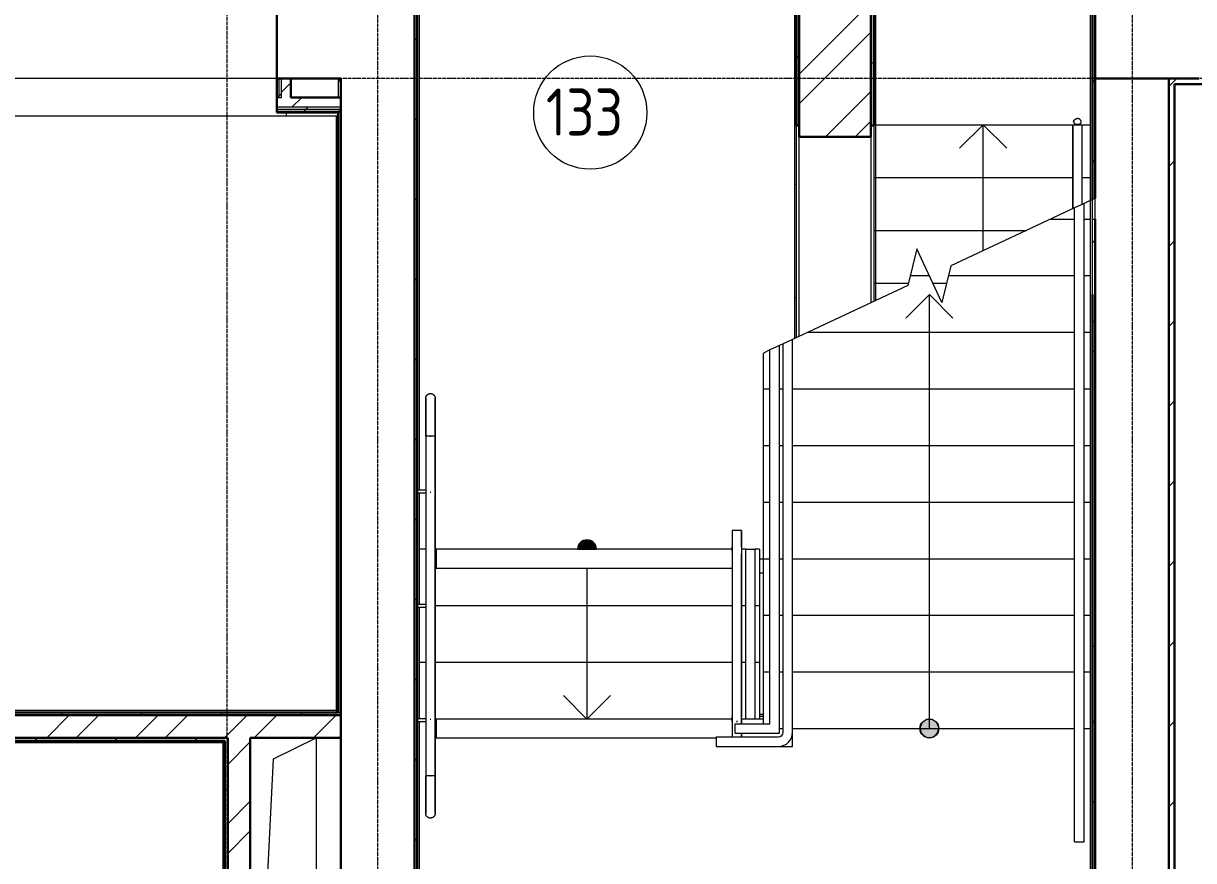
# Model space of a CAD drawing. Header units: millimetres. Extents: x -215207 to 92095, y -30385 to 123050.
# Drawn here: x -165213 to -159009, y -4904 to -467 of the extents above; entities that cross this region are included whole.
import ezdxf

# ---------------------------------------------------------------- set-up
doc = ezdxf.new("R2010")
doc.units = ezdxf.units.MM
doc.linetypes.add('ADSK_Линия сетки', pattern=[25, 20, -2.5, 0, -2.5])
for name, color, linetype, lineweight in [('Лестницы', 7, 'Continuous', 9), ('Марки помещений', 7, 'Continuous', 20), ('Ограждение', 7, 'Continuous', 9), ('Оси', 7, 'Continuous', 9), ('Перекрытие', 7, 'Continuous', 20), ('Стены внутренние', 7, 'Continuous', 20), ('Стены наружные', 7, 'Continuous', 20), ('Стены штриховка', 7, 'Continuous', 9), ('Стрелки вверх', 7, 'Continuous', 20)]:
    doc.layers.add(name, color=color, linetype=linetype, lineweight=lineweight)
doc.styles.add('GOST Common_3', font='GOST_Common.ttf', dxfattribs={"width": 0.9, "height": 2.5})

# ---------------------------------------------------------------- blocks, each defined once
blk = doc.blocks.new('1 этаж 21082025')
at = {"layer": 'Стрелки вверх'}
h = blk.add_hatch(color=256, dxfattribs=at)
edge = h.paths.add_edge_path()
edge.add_arc((37710, -34695), 50, 90, 179.83086)
edge.add_line((37660, -34694.9), (37710, -34695))
edge.add_line((37710, -34695), (37710, -34645))
for points in [[(37758.5, -34695), (37755.5, -34674.2), (37737, -34652.9), (37710, -34645), (37683, -34652.9), (37664.5, -34674.2), (37661.5, -34695)], [(39525, -35695), (39552, -35687.1), (39570.5, -35665.8), (39574.5, -35637.9), (39562.8, -35612.3), (39539.1, -35597), (39510.9, -35597), (39487.2, -35612.3), (39475.5, -35637.9), (39479.5, -35665.8), (39498, -35687.1)]]:
    blk.add_hatch(color=256, dxfattribs=at).paths.add_polyline_path(points)
h = blk.add_hatch(color=256, dxfattribs=at)
edge = h.paths.add_edge_path()
edge.add_arc((37710, -34695), 50, 0.16914, 90)
edge.add_line((37710, -34645), (37710, -34695))
edge.add_line((37710, -34695), (37760, -34694.9))
h = blk.add_hatch(color=256, dxfattribs=at)
edge = h.paths.add_edge_path()
edge.add_arc((39525, -35645), 50, 0, 360)
at = {"lineweight": 18}
for p, q in [((36048.8, -35806.5), (36275, -35695)), ((36275, -35695), (36275, -38205)), ((35925, -38205), (36048.8, -35806.5))]:
    blk.add_line(p, q, dxfattribs=at)
at = {"layer": 'Лестницы'}
for p, q in [((39240, -32445), (40285, -32445)), ((40335, -32445), (40380, -32445)), ((39230, -32725), (40285, -32725)), ((39230, -32725), (40285, -32725)), ((40335, -32725), (40380, -32725)), ((40335, -32725), (40380, -32725)), ((40405, -32834.6), (40345, -32862.6)), ((40405, -32945), (40405, -32834.6)), ((40295, -32885.9), (39638.3, -33192.2)), ((40168.4, -32945), (40295, -32945)), ((40168.4, -32945), (40295, -32945)), ((40345, -32945), (40380, -32945)), ((40345, -32945), (40380, -32945)), ((40390, -32945), (40405, -32945)), ((40390, -32945), (40405, -32945)), ((39230, -33005), (40039.7, -33005)), ((39230, -33005), (40039.7, -33005)), ((39459, -33103.4), (39411.7, -33297.8)), ((39591, -33386.6), (39459, -33103.4)), ((39424.6, -33245), (39525, -33245)), ((39424.6, -33245), (39525, -33245)), ((39638.3, -33192.2), (39591, -33386.6)), ((39625.4, -33245), (40295, -33245)), ((39625.4, -33245), (40295, -33245)), ((40345, -33245), (40380, -33245)), ((40345, -33245), (40380, -33245)), ((39411.7, -33297.8), (38800, -33583.1)), ((39230, -33285), (39414.8, -33285)), ((39230, -33285), (39414.8, -33285)), ((39543.7, -33285), (39615.7, -33285)), ((39543.7, -33285), (39615.7, -33285)), ((38881.6, -33545), (40295, -33545)), ((38881.6, -33545), (40295, -33545)), ((40345, -33545), (40380, -33545)), ((40345, -33545), (40380, -33545)), ((38750, -33606.4), (38730, -33615.7)), ((38680, -33639), (38645, -33655.4)), ((38645, -33845), (38645, -33655.4)), ((38645, -34145), (38645, -33845)), ((38645, -33845), (38680, -33845)), ((38645, -33845), (38680, -33845)), ((38730, -33845), (38750, -33845)), ((38730, -33845), (38750, -33845)), ((38800, -33845), (40295, -33845)), ((38800, -33845), (40295, -33845)), ((40345, -33845), (40380, -33845)), ((40345, -33845), (40380, -33845)), ((38645, -34445), (38645, -34145)), ((38645, -34145), (38680, -34145)), ((38645, -34145), (38680, -34145)), ((38730, -34145), (38750, -34145)), ((38730, -34145), (38750, -34145)), ((38800, -34145), (40295, -34145)), ((38800, -34145), (40295, -34145)), ((40345, -34145), (40380, -34145)), ((40345, -34145), (40380, -34145)), ((38645, -34745), (38645, -34445)), ((38645, -34445), (38680, -34445)), ((38645, -34445), (38680, -34445)), ((38730, -34445), (38750, -34445)), ((38730, -34445), (38750, -34445)), ((38800, -34445), (40295, -34445)), ((38800, -34445), (40295, -34445)), ((40345, -34445), (40380, -34445)), ((40345, -34445), (40380, -34445)), ((36855, -34695), (36820, -34695)), ((36855, -34695), (36820, -34695)), ((36910, -34695), (36905, -34695)), ((36910, -34695), (36905, -34695)), ((38550, -34695), (38530, -34695)), ((38550, -34695), (38530, -34695)), ((38625, -34695), (38600, -34695)), ((38625, -34695), (38600, -34695)), ((38625, -34695), (38625, -34995)), ((38645, -35045), (38645, -34745)), ((38645, -34745), (38680, -34745)), ((38645, -34745), (38680, -34745)), ((38730, -34745), (38750, -34745)), ((38730, -34745), (38750, -34745)), ((38800, -34745), (40295, -34745)), ((38800, -34745), (40295, -34745)), ((40345, -34745), (40380, -34745)), ((40345, -34745), (40380, -34745)), ((38480, -34995), (36905, -34995)), ((38480, -34995), (36905, -34995)), ((38550, -34995), (38530, -34995)), ((38550, -34995), (38530, -34995)), ((38625, -34995), (38600, -34995)), ((38625, -34995), (38600, -34995)), ((38625, -34995), (38625, -35295)), ((38645, -35345), (38645, -35045)), ((38645, -35045), (38680, -35045)), ((38645, -35045), (38680, -35045)), ((38730, -35045), (38750, -35045)), ((38730, -35045), (38750, -35045)), ((38800, -35045), (40295, -35045)), ((38800, -35045), (40295, -35045)), ((40345, -35045), (40380, -35045)), ((40345, -35045), (40380, -35045)), ((36855, -35295), (36820, -35295)), ((36855, -35295), (36820, -35295)), ((38480, -35295), (36905, -35295)), ((38480, -35295), (36905, -35295)), ((38550, -35295), (38530, -35295)), ((38550, -35295), (38530, -35295)), ((38625, -35295), (38600, -35295)), ((38625, -35295), (38600, -35295)), ((38625, -35295), (38625, -35595)), ((38645, -35620), (38645, -35345)), ((38645, -35345), (38680, -35345)), ((38645, -35345), (38680, -35345)), ((38730, -35345), (38750, -35345)), ((38730, -35345), (38750, -35345)), ((38800, -35345), (40295, -35345)), ((38800, -35345), (40295, -35345)), ((40345, -35345), (40380, -35345)), ((40345, -35345), (40380, -35345)), ((36910, -35595), (36905, -35595)), ((36910, -35595), (36905, -35595)), ((38550, -35595), (38530, -35595)), ((38550, -35595), (38530, -35595)), ((38625, -35595), (38600, -35595)), ((38625, -35595), (38600, -35595)), ((38645, -35595), (38625, -35595)), ((38730, -35645), (38750, -35645)), ((38730, -35645), (38750, -35645)), ((38800, -35645), (40295, -35645)), ((38800, -35645), (40295, -35645)), ((40345, -35645), (40380, -35645)), ((40345, -35645), (40380, -35645))]:
    blk.add_line(p, q, dxfattribs=at)
at = {"layer": 'Марки помещений'}
blk.add_circle((37727.3, -32380.8), 300, dxfattribs=at)
at = {"layer": 'Ограждение'}
for p, q in [((36820, -30425), (36820, -34381.7)), ((38810, -30425), (38810, -33578.4)), ((40380, -32445), (40380, -30425)), ((39240, -31575), (39240, -32445)), ((36065, -32200), (34415, -32200)), ((36390, -32200), (36390, -32300)), ((36115, -32380), (36115, -32400)), ((36390, -32400), (28125, -32400)), ((36115, -32400), (34415, -32400)), ((36380, -32400), (36380, -35550)), ((39240, -32445), (39240, -33377.9)), ((40285, -32445), (40285, -32890.6)), ((40285, -32445), (40335, -32445)), ((40285, -32890.6), (40285, -32445)), ((40290, -32432.1), (40290.1, -32430.6)), ((40290.1, -32430.6), (40290.2, -32429)), ((40290.2, -32429), (40290.5, -32427.6)), ((40290.5, -32427.6), (40290.9, -32426.1)), ((40290.9, -32426.1), (40291.4, -32424.8)), ((40291.4, -32424.8), (40291.9, -32423.5)), ((40291.9, -32423.5), (40292.5, -32422.4)), ((40292.5, -32422.4), (40293.2, -32421.3)), ((40293.2, -32421.3), (40293.8, -32420.3)), ((40293.8, -32420.3), (40294.5, -32419.4)), ((40294.5, -32419.4), (40295.2, -32418.6)), ((40295.2, -32418.6), (40295.9, -32417.9)), ((40295.9, -32417.9), (40296.6, -32417.2)), ((40296.6, -32417.2), (40297.3, -32416.7)), ((40297.3, -32416.7), (40298, -32416.1)), ((40298, -32416.1), (40298.6, -32415.7)), ((40298.6, -32415.7), (40299.2, -32415.2)), ((40299.2, -32415.2), (40299.9, -32414.9)), ((40299.9, -32414.9), (40300.5, -32414.5)), ((40300.5, -32414.5), (40301, -32414.2)), ((40301, -32414.2), (40301.6, -32414)), ((40301.6, -32414), (40302.2, -32413.7)), ((40302.2, -32413.7), (40302.7, -32413.5)), ((40302.7, -32413.5), (40303.2, -32413.3)), ((40303.2, -32413.3), (40303.7, -32413.1)), ((40303.7, -32413.1), (40304.2, -32413)), ((40304.2, -32413), (40304.7, -32412.8)), ((40304.7, -32412.8), (40305.2, -32412.7)), ((40305.2, -32412.7), (40305.6, -32412.6)), ((40305.6, -32412.6), (40306.1, -32412.5)), ((40306.1, -32412.5), (40306.5, -32412.4)), ((40306.5, -32412.4), (40307, -32412.3)), ((40307, -32412.3), (40307.4, -32412.3)), ((40307.4, -32412.3), (40307.8, -32412.2)), ((40307.8, -32412.2), (40308.2, -32412.2)), ((40308, -32445), (40310, -32445)), ((40308.2, -32412.2), (40308.6, -32412.2)), ((40308.6, -32412.2), (40309.1, -32412.1)), ((40309.1, -32412.1), (40309.5, -32412.1)), ((40309.5, -32412.1), (40309.9, -32412.1)), ((40309.9, -32412.1), (40310, -32412.1)), ((40310.1, -32412.1), (40310, -32412.1)), ((40310, -32445), (40312, -32445)), ((40310.5, -32412.1), (40310.1, -32412.1)), ((40310.9, -32412.1), (40310.5, -32412.1)), ((40311.4, -32412.2), (40310.9, -32412.1)), ((40311.8, -32412.2), (40311.4, -32412.2)), ((40312.2, -32412.2), (40311.8, -32412.2)), ((40312.6, -32412.3), (40312.2, -32412.2)), ((40313, -32412.3), (40312.6, -32412.3)), ((40313.5, -32412.4), (40313, -32412.3)), ((40313.9, -32412.5), (40313.5, -32412.4)), ((40314.4, -32412.6), (40313.9, -32412.5)), ((40314.8, -32412.7), (40314.4, -32412.6)), ((40315.3, -32412.8), (40314.8, -32412.7)), ((40315.8, -32413), (40315.3, -32412.8)), ((40316.3, -32413.1), (40315.8, -32413)), ((40316.8, -32413.3), (40316.3, -32413.1)), ((40317.3, -32413.5), (40316.8, -32413.3)), ((40317.8, -32413.7), (40317.3, -32413.5)), ((40318.4, -32414), (40317.8, -32413.7)), ((40319, -32414.2), (40318.4, -32414)), ((40319.5, -32414.5), (40319, -32414.2)), ((40320.1, -32414.9), (40319.5, -32414.5)), ((40320.8, -32415.2), (40320.1, -32414.9)), ((40321.4, -32415.7), (40320.8, -32415.2)), ((40322, -32416.1), (40321.4, -32415.7)), ((40322.7, -32416.7), (40322, -32416.1)), ((40323.4, -32417.2), (40322.7, -32416.7)), ((40324.1, -32417.9), (40323.4, -32417.2)), ((40324.8, -32418.6), (40324.1, -32417.9)), ((40325.5, -32419.4), (40324.8, -32418.6)), ((40326.2, -32420.3), (40325.5, -32419.4)), ((40326.8, -32421.3), (40326.2, -32420.3)), ((40327.5, -32422.4), (40326.8, -32421.3)), ((40328.1, -32423.5), (40327.5, -32422.4)), ((40328.6, -32424.8), (40328.1, -32423.5)), ((40329.1, -32426.1), (40328.6, -32424.8)), ((40329.5, -32427.6), (40329.1, -32426.1)), ((40329.8, -32429), (40329.5, -32427.6)), ((40329.9, -32430.6), (40329.8, -32429)), ((40330, -32432.1), (40329.9, -32430.6)), ((40335, -32867.3), (40335, -32445)), ((40335, -32867.3), (40335, -32445)), ((40380, -32846.3), (40380, -32445)), ((40345, -32862.6), (40295, -32885.9)), ((40345, -35945), (40345, -32862.6)), ((40390, -32841.6), (40380, -32846.3)), ((40380, -35945), (40380, -32846.3)), ((40390, -33345), (40390, -32841.6)), ((40295, -35945), (40295, -32885.9)), ((38730, -33615.7), (38680, -33639)), ((38730, -33615.7), (38680, -33639)), ((38730, -35670), (38730, -33615.7)), ((38800, -33583.1), (38750, -33606.4)), ((38750, -35634.4), (38750, -33606.4)), ((38800, -35634.4), (38800, -33583.1)), ((38680, -35620), (38680, -33639)), ((36867.3, -33873.4), (36868.2, -33873)), ((36868.2, -33873), (36869.1, -33872.5)), ((36869.1, -33872.5), (36870, -33872.1)), ((36870, -33872.1), (36870.9, -33871.7)), ((36870.9, -33871.7), (36871.9, -33871.4)), ((36871.9, -33871.4), (36872.8, -33871)), ((36872.8, -33871), (36873.8, -33870.8)), ((36873.8, -33870.8), (36874.8, -33870.6)), ((36874.8, -33870.6), (36875.8, -33870.4)), ((36875.8, -33870.4), (36876.7, -33870.2)), ((36876.7, -33870.2), (36877.7, -33870.1)), ((36877.7, -33870.1), (36878.7, -33870)), ((36878.7, -33870), (36879.7, -33870)), ((36879.7, -33870), (36880, -33870)), ((36880, -33870), (36881, -33870)), ((36881, -33870), (36882, -33870.1)), ((36882, -33870.1), (36883, -33870.2)), ((36883, -33870.2), (36884, -33870.3)), ((36884, -33870.3), (36885, -33870.5)), ((36885, -33870.5), (36885.9, -33870.7)), ((36885.9, -33870.7), (36886.9, -33871)), ((36886.9, -33871), (36887.9, -33871.3)), ((36887.9, -33871.3), (36888.8, -33871.6)), ((36888.8, -33871.6), (36889.7, -33872)), ((36889.7, -33872), (36890.6, -33872.4)), ((36890.6, -33872.4), (36891.5, -33872.8)), ((36891.5, -33872.8), (36892.4, -33873.3)), ((36892.4, -33873.3), (36893.3, -33873.8)), ((36855, -33894), (36855.1, -33893)), ((36855, -33895), (36855, -33894)), ((36855, -33895.3), (36855, -33895)), ((36855, -33895), (36855, -33895)), ((36855, -33895), (36855, -33895.2)), ((36855, -33895.2), (36855, -33895.6)), ((36855, -33895.8), (36855, -33895.3)), ((36855, -33895.6), (36855, -33896.4)), ((36855, -33896.7), (36855, -33895.8)), ((36855, -33896.4), (36855, -33897.6)), ((36855, -33897.9), (36855, -33896.7)), ((36855, -33897.6), (36855, -33899)), ((36855, -33899.4), (36855, -33897.9)), ((36855, -33899), (36855, -33900.7)), ((36855, -33901.3), (36855, -33899.4)), ((36855, -33900.7), (36855, -33902.8)), ((36855, -33903.4), (36855, -33901.3)), ((36855, -33902.8), (36855, -33905.2)), ((36855, -33905.8), (36855, -33903.4)), ((36855, -33905.2), (36855, -33907.8)), ((36855, -33908.6), (36855, -33905.8)), ((36855, -33907.8), (36855, -33910.8)), ((36855, -33911.6), (36855, -33908.6)), ((36855, -33910.8), (36855, -33914)), ((36855, -33915), (36855, -33911.6)), ((36855, -33914), (36855, -33917.6)), ((36855, -33918.6), (36855, -33915)), ((36855, -33917.6), (36855, -33921.4)), ((36855, -33922.5), (36855, -33918.6)), ((36855, -33921.4), (36855, -33925.5)), ((36855, -33926.7), (36855, -33922.5)), ((36855, -33925.5), (36855, -33929.9)), ((36855, -33931.2), (36855, -33926.7)), ((36855, -33929.9), (36855, -33934.6)), ((36855, -33935.9), (36855, -33931.2)), ((36855, -33934.6), (36855, -33939.5)), ((36855.1, -33893), (36855.2, -33892)), ((36855.2, -33892), (36855.3, -33891)), ((36855.3, -33891), (36855.5, -33890)), ((36855.5, -33890), (36855.7, -33889.1)), ((36855.7, -33889.1), (36856, -33888.1)), ((36856, -33888.1), (36856.3, -33887.1)), ((36856.3, -33887.1), (36856.6, -33886.2)), ((36856.6, -33886.2), (36857, -33885.3)), ((36857, -33885.3), (36857.4, -33884.4)), ((36857.4, -33884.4), (36857.8, -33883.5)), ((36857.8, -33883.5), (36858.3, -33882.6)), ((36858.3, -33882.6), (36858.8, -33881.7)), ((36858.8, -33881.7), (36859.4, -33880.9)), ((36859.4, -33880.9), (36859.9, -33880.1)), ((36859.9, -33880.1), (36860.6, -33879.3)), ((36860.6, -33879.3), (36861.2, -33878.5)), ((36861.2, -33878.5), (36861.9, -33877.8)), ((36861.9, -33877.8), (36862.6, -33877.1)), ((36862.6, -33877.1), (36863.3, -33876.4)), ((36863.3, -33876.4), (36864.1, -33875.7)), ((36864.1, -33875.7), (36864.9, -33875.1)), ((36864.9, -33875.1), (36865.7, -33874.5)), ((36865.7, -33874.5), (36866.5, -33874)), ((36866.5, -33874), (36867.3, -33873.4)), ((36893.3, -33873.8), (36894.1, -33874.4)), ((36894.1, -33874.4), (36894.9, -33874.9)), ((36894.9, -33874.9), (36895.7, -33875.6)), ((36895.7, -33875.6), (36896.5, -33876.2)), ((36896.5, -33876.2), (36897.2, -33876.9)), ((36897.2, -33876.9), (36897.9, -33877.6)), ((36897.9, -33877.6), (36898.6, -33878.3)), ((36898.6, -33878.3), (36899.3, -33879.1)), ((36899.3, -33879.1), (36899.9, -33879.9)), ((36899.9, -33879.9), (36900.5, -33880.7)), ((36900.5, -33880.7), (36901, -33881.5)), ((36901, -33881.5), (36901.6, -33882.3)), ((36901.6, -33882.3), (36902, -33883.2)), ((36902, -33883.2), (36902.5, -33884.1)), ((36902.5, -33884.1), (36902.9, -33885)), ((36902.9, -33885), (36903.3, -33885.9)), ((36903.3, -33885.9), (36903.6, -33886.9)), ((36903.6, -33886.9), (36904, -33887.8)), ((36904, -33887.8), (36904.2, -33888.8)), ((36904.2, -33888.8), (36904.4, -33889.8)), ((36904.4, -33889.8), (36904.6, -33890.8)), ((36904.6, -33890.8), (36904.8, -33891.7)), ((36904.8, -33891.7), (36904.9, -33892.7)), ((36904.9, -33892.7), (36905, -33893.7)), ((36905, -33893.7), (36905, -33894.7)), ((36905, -33894.7), (36905, -33895)), ((36905, -33895.3), (36905, -33895)), ((36905, -33895), (36905, -33895)), ((36905, -33895), (36905, -33895.2)), ((36905, -33895.2), (36905, -33895.6)), ((36905, -33895.8), (36905, -33895.3)), ((36905, -33895.6), (36905, -33896.4)), ((36905, -33896.7), (36905, -33895.8)), ((36905, -33896.4), (36905, -33897.6)), ((36905, -33897.9), (36905, -33896.7)), ((36905, -33897.6), (36905, -33899)), ((36905, -33899.4), (36905, -33897.9)), ((36905, -33899), (36905, -33900.7)), ((36905, -33901.3), (36905, -33899.4)), ((36905, -33900.7), (36905, -33902.8)), ((36905, -33903.4), (36905, -33901.3)), ((36905, -33902.8), (36905, -33905.2)), ((36905, -33905.8), (36905, -33903.4)), ((36905, -33905.2), (36905, -33907.8)), ((36905, -33908.6), (36905, -33905.8)), ((36905, -33907.8), (36905, -33910.8)), ((36905, -33911.6), (36905, -33908.6)), ((36905, -33910.8), (36905, -33914)), ((36905, -33915), (36905, -33911.6)), ((36905, -33914), (36905, -33917.6)), ((36905, -33918.6), (36905, -33915)), ((36905, -33917.6), (36905, -33921.4)), ((36905, -33922.5), (36905, -33918.6)), ((36905, -33921.4), (36905, -33925.5)), ((36905, -33926.7), (36905, -33922.5)), ((36905, -33925.5), (36905, -33929.9)), ((36905, -33931.2), (36905, -33926.7)), ((36905, -33929.9), (36905, -33934.6)), ((36905, -33935.9), (36905, -33931.2)), ((36905, -33934.6), (36905, -33939.5)), ((36855, -33940.9), (36855, -33935.9)), ((36855, -33939.5), (36855, -33944.6)), ((36855, -33946.1), (36855, -33940.9)), ((36855, -33944.6), (36855, -33950)), ((36855, -33951.5), (36855, -33946.1)), ((36855, -33950), (36855, -33955.7)), ((36855, -33957.2), (36855, -33951.5)), ((36855, -33955.7), (36855, -33961.5)), ((36855, -33963.1), (36855, -33957.2)), ((36855, -33961.5), (36855, -33967.6)), ((36855, -33969.2), (36855, -33963.1)), ((36855, -33967.6), (36855, -33973.8)), ((36855, -33975.6), (36855, -33969.2)), ((36855, -33973.8), (36855, -33980.3)), ((36855, -33982.1), (36855, -33975.6)), ((36855, -33980.3), (36855, -33986.9)), ((36855, -33988.8), (36855, -33982.1)), ((36855, -33986.9), (36855, -33993.8)), ((36855, -33995.6), (36855, -33988.8)), ((36855, -33993.8), (36855, -34000.7)), ((36855, -34002.6), (36855, -33995.6)), ((36905, -33940.9), (36905, -33935.9)), ((36905, -33939.5), (36905, -33944.6)), ((36905, -33946.1), (36905, -33940.9)), ((36905, -33944.6), (36905, -33950)), ((36905, -33951.5), (36905, -33946.1)), ((36905, -33950), (36905, -33955.7)), ((36905, -33957.2), (36905, -33951.5)), ((36905, -33955.7), (36905, -33961.5)), ((36905, -33963.1), (36905, -33957.2)), ((36905, -33961.5), (36905, -33967.6)), ((36905, -33969.2), (36905, -33963.1)), ((36905, -33967.6), (36905, -33973.8)), ((36905, -33975.6), (36905, -33969.2)), ((36905, -33973.8), (36905, -33980.3)), ((36905, -33982.1), (36905, -33975.6)), ((36905, -33980.3), (36905, -33986.9)), ((36905, -33988.8), (36905, -33982.1)), ((36905, -33986.9), (36905, -33993.8)), ((36905, -33995.6), (36905, -33988.8)), ((36905, -33993.8), (36905, -34000.7)), ((36905, -34002.6), (36905, -33995.6)), ((36855, -34000.7), (36855, -34007.9)), ((36855, -34009.8), (36855, -34002.6)), ((36855, -34007.9), (36855, -34015.1)), ((36855, -34017.1), (36855, -34009.8)), ((36855, -34015.1), (36855, -34022.5)), ((36855, -34024.5), (36855, -34017.1)), ((36855, -34022.5), (36855, -34030)), ((36855, -34032.1), (36855, -34024.5)), ((36855, -34030), (36855, -34037.7)), ((36855, -34039.7), (36855, -34032.1)), ((36855, -34037.7), (36855, -34045.4)), ((36855, -34047.5), (36855, -34039.7)), ((36855, -34045.4), (36855, -34053.2)), ((36855, -34055.3), (36855, -34047.5)), ((36855, -34053.2), (36855, -34061)), ((36855, -34063.1), (36855, -34055.3)), ((36905, -34000.7), (36905, -34007.9)), ((36905, -34009.8), (36905, -34002.6)), ((36905, -34007.9), (36905, -34015.1)), ((36905, -34017.1), (36905, -34009.8)), ((36905, -34015.1), (36905, -34022.5)), ((36905, -34024.5), (36905, -34017.1)), ((36905, -34022.5), (36905, -34030)), ((36905, -34032.1), (36905, -34024.5)), ((36905, -34030), (36905, -34037.7)), ((36905, -34039.7), (36905, -34032.1)), ((36905, -34037.7), (36905, -34045.4)), ((36905, -34047.5), (36905, -34039.7)), ((36905, -34045.4), (36905, -34053.2)), ((36905, -34055.3), (36905, -34047.5)), ((36905, -34053.2), (36905, -34061)), ((36905, -34063.1), (36905, -34055.3)), ((36855, -34061), (36855, -34068.9)), ((36855, -34071.1), (36855, -34063.1)), ((36855, -34068.9), (36855, -34076.9)), ((36855, -34079), (36855, -34071.1)), ((36855, -34076.9), (36855, -34084.8)), ((36855, -34087), (36855, -34079)), ((36855, -34084.8), (36855, -34092.8)), ((36855, -34095), (36855, -34087)), ((36855, -34092.8), (36855, -34095)), ((36855, -34095), (36855, -34395.5)), ((36905, -34095), (36855, -34095)), ((36855, -34095), (36855, -34395)), ((36882.3, -34095), (36877.7, -34095)), ((36877.7, -34095), (36880, -34095)), ((36880, -34095), (36882.3, -34095)), ((36905, -34061), (36905, -34068.9)), ((36905, -34071.1), (36905, -34063.1)), ((36905, -34068.9), (36905, -34076.9)), ((36905, -34079), (36905, -34071.1)), ((36905, -34076.9), (36905, -34084.8)), ((36905, -34087), (36905, -34079)), ((36905, -34084.8), (36905, -34092.8)), ((36905, -34095), (36905, -34087)), ((36905, -34092.8), (36905, -34095)), ((36905, -34395.5), (36905, -34095)), ((36905, -34095), (36905, -34395)), ((36855, -34381.5), (36810, -34381.5)), ((36810, -34396.5), (36855, -34396.5)), ((36820, -34396.2), (36820, -34987.8)), ((36855, -34395), (36855, -35595)), ((36855, -34401.8), (36855, -35601.8)), ((36905, -34395), (36905, -35595)), ((36905, -35601.8), (36905, -34401.8)), ((38480, -34595), (38480, -34681.5)), ((38530, -34595), (38480, -34595)), ((38480, -34595), (38480, -34681.5)), ((38507.3, -34595), (38502.7, -34595)), ((38530, -34681.5), (38530, -34595)), ((38530, -34595), (38530, -34681.5)), ((38480, -34682.1), (38480, -34681.5)), ((38480, -34681.5), (38480, -34706.7)), ((38480, -34685.1), (38480, -34682.1)), ((38480, -34688.1), (38480, -34685.1)), ((38480, -34691.1), (38480, -34688.1)), ((38480, -34694), (38480, -34691.1)), ((38480, -34697), (38480, -34694)), ((38480, -34699.9), (38480, -34697)), ((38480, -34702.8), (38480, -34699.9)), ((38480, -34705.6), (38480, -34702.8)), ((38480, -34706.7), (38480, -35583.3)), ((38480, -34719.3), (38480, -34716.7)), ((38480, -34719.3), (38480, -35595.9)), ((38530, -34681.5), (38530, -34684.5)), ((38530, -34681.5), (38530, -34706.7)), ((38530, -34684.5), (38530, -34687.5)), ((38530, -34687.5), (38530, -34690.5)), ((38530, -34690.5), (38530, -34693.4)), ((38530, -34693.4), (38530, -34696.4)), ((38530, -34696.4), (38530, -34699.3)), ((38530, -34699.3), (38530, -34702.2)), ((38530, -34702.2), (38530, -34705.1)), ((38530, -34705.1), (38530, -34706.7)), ((38530, -34706.7), (38530, -35583.3)), ((38530, -34716.1), (38530, -34718.7)), ((38530, -34718.7), (38530, -34719.3)), ((38530, -35595.9), (38530, -34719.3)), ((38550, -34695), (38600, -34695)), ((38550, -34695), (38550, -35595)), ((38600, -34695), (38600, -35595)), ((36855, -34987.5), (36810, -34987.5)), ((36810, -35002.5), (36855, -35002.5)), ((36820, -35002.2), (36820, -35593.8)), ((36380, -35550), (30930, -35550)), ((36390, -35560), (36380, -35550)), ((36855, -35593.5), (36810, -35593.5)), ((36810, -35608.5), (36855, -35608.5)), ((36820, -35608.3), (36820, -37570)), ((36855, -35595), (36855, -35895)), ((36855, -35601.8), (36855, -35895)), ((36905, -35595), (36905, -35895)), ((36905, -35895), (36905, -35601.8)), ((38480, -35608.5), (38480, -35583.3)), ((38480, -35595.9), (38480, -35596.8)), ((38480, -35595.9), (38480, -35608.5)), ((38480, -35595.9), (38480, -35601.8)), ((38480, -35595.9), (38480, -35602)), ((38480, -35596.8), (38480, -35597.7)), ((38480, -35597.7), (38480, -35598.6)), ((38480, -35598.6), (38480, -35599.5)), ((38480, -35599.5), (38480, -35600.5)), ((38480, -35600.5), (38480, -35601.4)), ((38480, -35601.4), (38480, -35602.4)), ((38480, -35602.4), (38480, -35603.4)), ((38480, -35603.4), (38480, -35604.3)), ((38480, -35604.3), (38480, -35605.3)), ((38480, -35605.3), (38480, -35606.3)), ((38480, -35606.3), (38480, -35607.3)), ((38480, -35607.3), (38480, -35608.3)), ((38480, -35608.3), (38480, -35608.5)), ((38480, -35608.5), (38480, -35690)), ((38480, -35608.5), (38480, -35690)), ((38502.7, -35608.5), (38507.3, -35608.5)), ((38507.3, -35608.5), (38502.7, -35608.5)), ((38530, -35608.5), (38530, -35583.3)), ((38530, -35596.1), (38530, -35595.9)), ((38530, -35601.8), (38530, -35595.9)), ((38530, -35595.9), (38530, -35608.5)), ((38530, -35597), (38530, -35596.1)), ((38530, -35597.9), (38530, -35597)), ((38530, -35598.8), (38530, -35597.9)), ((38530, -35599.7), (38530, -35598.8)), ((38530, -35600.7), (38530, -35599.7)), ((38530, -35601.6), (38530, -35600.7)), ((38530, -35602.6), (38530, -35601.6)), ((38530, -35608.5), (38530, -35601.8)), ((38530, -35603.6), (38530, -35602.6)), ((38530, -35604.5), (38530, -35603.6)), ((38530, -35605.5), (38530, -35604.5)), ((38530, -35606.5), (38530, -35605.5)), ((38530, -35607.5), (38530, -35606.5)), ((38530, -35608.5), (38530, -35607.5)), ((38530, -35620), (38530, -35608.5)), ((38530, -35608.5), (38530, -35620)), ((38600, -35595), (38550, -35595)), ((38645, -35570), (38625, -35570)), ((38625, -35580), (38645, -35580)), ((38495, -35620), (38680, -35620)), ((38495, -35670), (38495, -35620)), ((38495, -35670), (38730, -35670)), ((38530, -35690), (38530, -35670)), ((38530, -35670), (38530, -35690)), ((38750, -35656.8), (38750, -35634.4)), ((38750, -35645), (38750, -35634.4)), ((38750, -35656.8), (38750, -35645)), ((38750, -35665), (38750, -35656.8)), ((38800, -35656.8), (38800, -35634.4)), ((38800, -35645), (38800, -35634.4)), ((38800, -35656.8), (38800, -35645)), ((38800, -35665), (38800, -35656.8)), ((38800, -35740), (38800, -35665)), ((33210, -35720), (35780, -35720)), ((35780, -35720), (35790, -35710)), ((35780, -35720), (35780, -38180)), ((38395, -35690), (38395, -35740)), ((38395, -35690), (38725, -35690)), ((38395, -35740), (38725, -35740)), ((38725, -35740), (38800, -35740)), ((36855, -35895), (36855, -35903)), ((36855, -35897.2), (36855, -35895)), ((36905, -35895), (36855, -35895)), ((36855, -35905.2), (36855, -35897.2)), ((36855, -35903), (36855, -35911)), ((36855, -35913.1), (36855, -35905.2)), ((36855, -35911), (36855, -35918.9)), ((36855, -35921.1), (36855, -35913.1)), ((36855, -35918.9), (36855, -35926.9)), ((36877.7, -35895), (36882.3, -35895)), ((36880, -35895), (36877.7, -35895)), ((36882.3, -35895), (36880, -35895)), ((36905, -35895), (36905, -35903)), ((36905, -35897.2), (36905, -35895)), ((36905, -35905.2), (36905, -35897.2)), ((36905, -35903), (36905, -35911)), ((36905, -35913.1), (36905, -35905.2)), ((36905, -35911), (36905, -35918.9)), ((36905, -35921.1), (36905, -35913.1)), ((36905, -35918.9), (36905, -35926.9)), ((36855, -35929), (36855, -35921.1)), ((36855, -35926.9), (36855, -35934.7)), ((36855, -35936.8), (36855, -35929)), ((36855, -35934.7), (36855, -35942.5)), ((36855, -35944.6), (36855, -35936.8)), ((36855, -35942.5), (36855, -35950.3)), ((36855, -35952.3), (36855, -35944.6)), ((36855, -35950.3), (36855, -35957.9)), ((36855, -35960), (36855, -35952.3)), ((36855, -35957.9), (36855, -35965.5)), ((36855, -35967.5), (36855, -35960)), ((36855, -35965.5), (36855, -35972.9)), ((36855, -35974.9), (36855, -35967.5)), ((36855, -35972.9), (36855, -35980.2)), ((36855, -35982.1), (36855, -35974.9)), ((36855, -35980.2), (36855, -35987.4)), ((36855, -35989.3), (36855, -35982.1)), ((36905, -35929), (36905, -35921.1)), ((36905, -35926.9), (36905, -35934.7)), ((36905, -35936.8), (36905, -35929)), ((36905, -35934.7), (36905, -35942.5)), ((36905, -35944.6), (36905, -35936.8)), ((36905, -35942.5), (36905, -35950.3)), ((36905, -35952.3), (36905, -35944.6)), ((36905, -35950.3), (36905, -35957.9)), ((36905, -35960), (36905, -35952.3)), ((36905, -35957.9), (36905, -35965.5)), ((36905, -35967.5), (36905, -35960)), ((36905, -35965.5), (36905, -35972.9)), ((36905, -35974.9), (36905, -35967.5)), ((36905, -35972.9), (36905, -35980.2)), ((36905, -35982.1), (36905, -35974.9)), ((36905, -35980.2), (36905, -35987.4)), ((36905, -35989.3), (36905, -35982.1)), ((40295, -36245), (40295, -35945)), ((40345, -36245), (40345, -35945)), ((40380, -37570), (40380, -35945)), ((36855, -35987.4), (36855, -35994.4)), ((36855, -35996.2), (36855, -35989.3)), ((36855, -35994.4), (36855, -36001.2)), ((36855, -36003.1), (36855, -35996.2)), ((36855, -36001.2), (36855, -36007.9)), ((36855, -36009.7), (36855, -36003.1)), ((36855, -36007.9), (36855, -36014.4)), ((36855, -36016.2), (36855, -36009.7)), ((36855, -36014.4), (36855, -36020.8)), ((36855, -36022.4), (36855, -36016.2)), ((36855, -36020.8), (36855, -36026.9)), ((36855, -36028.5), (36855, -36022.4)), ((36855, -36026.9), (36855, -36032.8)), ((36855, -36034.3), (36855, -36028.5)), ((36855, -36032.8), (36855, -36038.5)), ((36855, -36040), (36855, -36034.3)), ((36855, -36038.5), (36855, -36043.9)), ((36855, -36045.4), (36855, -36040)), ((36855, -36043.9), (36855, -36049.1)), ((36905, -35987.4), (36905, -35994.4)), ((36905, -35996.2), (36905, -35989.3)), ((36905, -35994.4), (36905, -36001.2)), ((36905, -36003.1), (36905, -35996.2)), ((36905, -36001.2), (36905, -36007.9)), ((36905, -36009.7), (36905, -36003.1)), ((36905, -36007.9), (36905, -36014.4)), ((36905, -36016.2), (36905, -36009.7)), ((36905, -36014.4), (36905, -36020.8)), ((36905, -36022.4), (36905, -36016.2)), ((36905, -36020.8), (36905, -36026.9)), ((36905, -36028.5), (36905, -36022.4)), ((36905, -36026.9), (36905, -36032.8)), ((36905, -36034.3), (36905, -36028.5)), ((36905, -36032.8), (36905, -36038.5)), ((36905, -36040), (36905, -36034.3)), ((36905, -36038.5), (36905, -36043.9)), ((36905, -36045.4), (36905, -36040)), ((36905, -36043.9), (36905, -36049.1)), ((36855, -36050.5), (36855, -36045.4)), ((36855, -36049.1), (36855, -36054.1)), ((36855, -36055.4), (36855, -36050.5)), ((36855, -36054.1), (36855, -36058.8)), ((36855, -36060.1), (36855, -36055.4)), ((36855, -36058.8), (36855, -36063.3)), ((36855, -36064.5), (36855, -36060.1)), ((36855, -36063.3), (36855, -36067.5)), ((36855, -36068.6), (36855, -36064.5)), ((36855, -36067.5), (36855, -36071.4)), ((36855, -36072.4), (36855, -36068.6)), ((36855, -36071.4), (36855, -36075)), ((36855, -36076), (36855, -36072.4)), ((36855, -36075), (36855, -36078.4)), ((36855, -36079.2), (36855, -36076)), ((36855, -36078.4), (36855, -36081.4)), ((36855, -36082.2), (36855, -36079.2)), ((36855, -36081.4), (36855, -36084.2)), ((36855, -36084.8), (36855, -36082.2)), ((36855, -36084.2), (36855, -36086.6)), ((36855, -36087.2), (36855, -36084.8)), ((36855, -36086.6), (36855, -36088.7)), ((36855, -36089.3), (36855, -36087.2)), ((36855, -36088.7), (36855, -36090.6)), ((36855, -36091), (36855, -36089.3)), ((36855, -36090.6), (36855, -36092.1)), ((36855, -36092.4), (36855, -36091)), ((36855, -36092.1), (36855, -36093.3)), ((36855, -36093.6), (36855, -36092.4)), ((36855, -36093.3), (36855, -36094.2)), ((36855, -36094.4), (36855, -36093.6)), ((36855, -36094.2), (36855, -36094.7)), ((36855, -36094.8), (36855, -36094.4)), ((36855, -36094.7), (36855, -36095)), ((36855, -36095), (36855, -36094.8)), ((36855, -36095.3), (36855, -36095)), ((36855, -36095), (36855, -36095)), ((36855, -36096.3), (36855, -36095.3)), ((36855.1, -36097.3), (36855, -36096.3)), ((36855.2, -36098.3), (36855.1, -36097.3)), ((36855.4, -36099.2), (36855.2, -36098.3)), ((36855.6, -36100.2), (36855.4, -36099.2)), ((36855.8, -36101.2), (36855.6, -36100.2)), ((36856, -36102.2), (36855.8, -36101.2)), ((36856.4, -36103.1), (36856, -36102.2)), ((36856.7, -36104.1), (36856.4, -36103.1)), ((36857.1, -36105), (36856.7, -36104.1)), ((36857.5, -36105.9), (36857.1, -36105)), ((36858, -36106.8), (36857.5, -36105.9)), ((36858.4, -36107.7), (36858, -36106.8)), ((36902.2, -36106.5), (36901.7, -36107.4)), ((36902.6, -36105.6), (36902.2, -36106.5)), ((36903, -36104.7), (36902.6, -36105.6)), ((36903.4, -36103.8), (36903, -36104.7)), ((36903.7, -36102.9), (36903.4, -36103.8)), ((36904, -36101.9), (36903.7, -36102.9)), ((36904.3, -36100.9), (36904, -36101.9)), ((36904.5, -36100), (36904.3, -36100.9)), ((36904.7, -36099), (36904.5, -36100)), ((36904.8, -36098), (36904.7, -36099)), ((36904.9, -36097), (36904.8, -36098)), ((36905, -36096), (36904.9, -36097)), ((36905, -36050.5), (36905, -36045.4)), ((36905, -36049.1), (36905, -36054.1)), ((36905, -36055.4), (36905, -36050.5)), ((36905, -36054.1), (36905, -36058.8)), ((36905, -36060.1), (36905, -36055.4)), ((36905, -36058.8), (36905, -36063.3)), ((36905, -36064.5), (36905, -36060.1)), ((36905, -36063.3), (36905, -36067.5)), ((36905, -36068.6), (36905, -36064.5)), ((36905, -36067.5), (36905, -36071.4)), ((36905, -36072.4), (36905, -36068.6)), ((36905, -36071.4), (36905, -36075)), ((36905, -36076), (36905, -36072.4)), ((36905, -36075), (36905, -36078.4)), ((36905, -36079.2), (36905, -36076)), ((36905, -36078.4), (36905, -36081.4)), ((36905, -36082.2), (36905, -36079.2)), ((36905, -36081.4), (36905, -36084.2)), ((36905, -36084.8), (36905, -36082.2)), ((36905, -36084.2), (36905, -36086.6)), ((36905, -36087.2), (36905, -36084.8)), ((36905, -36086.6), (36905, -36088.7)), ((36905, -36089.3), (36905, -36087.2)), ((36905, -36088.7), (36905, -36090.6)), ((36905, -36091), (36905, -36089.3)), ((36905, -36090.6), (36905, -36092.1)), ((36905, -36092.4), (36905, -36091)), ((36905, -36092.1), (36905, -36093.3)), ((36905, -36093.6), (36905, -36092.4)), ((36905, -36093.3), (36905, -36094.2)), ((36905, -36094.4), (36905, -36093.6)), ((36905, -36094.2), (36905, -36094.7)), ((36905, -36094.8), (36905, -36094.4)), ((36905, -36094.7), (36905, -36095)), ((36905, -36095), (36905, -36094.8)), ((36905, -36095), (36905, -36096)), ((36905, -36095), (36905, -36095)), ((36859, -36108.5), (36858.4, -36107.7)), ((36859.5, -36109.3), (36859, -36108.5)), ((36860.1, -36110.1), (36859.5, -36109.3)), ((36860.7, -36110.9), (36860.1, -36110.1)), ((36861.4, -36111.7), (36860.7, -36110.9)), ((36862.1, -36112.4), (36861.4, -36111.7)), ((36862.8, -36113.1), (36862.1, -36112.4)), ((36863.5, -36113.8), (36862.8, -36113.1)), ((36864.3, -36114.4), (36863.5, -36113.8)), ((36865.1, -36115.1), (36864.3, -36114.4)), ((36865.9, -36115.6), (36865.1, -36115.1)), ((36866.7, -36116.2), (36865.9, -36115.6)), ((36867.6, -36116.7), (36866.7, -36116.2)), ((36868.5, -36117.2), (36867.6, -36116.7)), ((36869.4, -36117.6), (36868.5, -36117.2)), ((36870.3, -36118), (36869.4, -36117.6)), ((36871.2, -36118.4), (36870.3, -36118)), ((36872.1, -36118.7), (36871.2, -36118.4)), ((36873.1, -36119), (36872.1, -36118.7)), ((36874.1, -36119.3), (36873.1, -36119)), ((36875, -36119.5), (36874.1, -36119.3)), ((36876, -36119.7), (36875, -36119.5)), ((36877, -36119.8), (36876, -36119.7)), ((36878, -36119.9), (36877, -36119.8)), ((36879, -36120), (36878, -36119.9)), ((36880, -36120), (36879, -36120)), ((36880.3, -36120), (36880, -36120)), ((36881.3, -36120), (36880.3, -36120)), ((36882.3, -36119.9), (36881.3, -36120)), ((36883.3, -36119.8), (36882.3, -36119.9)), ((36884.2, -36119.6), (36883.3, -36119.8)), ((36885.2, -36119.4), (36884.2, -36119.6)), ((36886.2, -36119.2), (36885.2, -36119.4)), ((36887.2, -36119), (36886.2, -36119.2)), ((36888.1, -36118.6), (36887.2, -36119)), ((36889.1, -36118.3), (36888.1, -36118.6)), ((36890, -36117.9), (36889.1, -36118.3)), ((36890.9, -36117.5), (36890, -36117.9)), ((36891.8, -36117), (36890.9, -36117.5)), ((36892.7, -36116.6), (36891.8, -36117)), ((36893.5, -36116), (36892.7, -36116.6)), ((36894.3, -36115.5), (36893.5, -36116)), ((36895.1, -36114.9), (36894.3, -36115.5)), ((36895.9, -36114.3), (36895.1, -36114.9)), ((36896.7, -36113.6), (36895.9, -36114.3)), ((36897.4, -36112.9), (36896.7, -36113.6)), ((36898.1, -36112.2), (36897.4, -36112.9)), ((36898.8, -36111.5), (36898.1, -36112.2)), ((36899.4, -36110.7), (36898.8, -36111.5)), ((36900.1, -36109.9), (36899.4, -36110.7)), ((36900.6, -36109.1), (36900.1, -36109.9)), ((36901.2, -36108.3), (36900.6, -36109.1)), ((36901.7, -36107.4), (36901.2, -36108.3)), ((40295, -36245), (40345, -36245))]:
    blk.add_line(p, q, dxfattribs=at)
at = {"layer": 'Ограждение', "linetype": 'Continuous'}
for p, q in [((38810, -32160.3), (38820, -32160.3)), ((38810, -32760.3), (38820, -32760.3)), ((38810, -33360.3), (38820, -33360.3))]:
    blk.add_line(p, q, dxfattribs=at)
at = {"layer": 'Ограждение'}
for radius in [75, 25]:
    blk.add_arc((38725, -35665), radius, 270, 0, dxfattribs=at)
for start_param, end_param in [(2.98122, 4.712389), (4.712389, 6.464546)]:
    blk.add_ellipse((40310, -32432.1), major_axis=(20, 0), ratio=0.515534, start_param=start_param, end_param=end_param, dxfattribs=at)
for points in [[(36882, -34395), (36881.3, -34395), (36880, -34395), (36878.7, -34395), (36878, -34395)], [(36878, -35595), (36878.7, -35595), (36880, -35595), (36881.3, -35595), (36882, -35595)]]:
    blk.add_open_spline(points, degree=3, dxfattribs=at)
at = {"layer": 'Оси', "linetype": 'ADSK_Линия сетки'}
for p, q in [((35800, 5350.6), (35800, -59356.1)), ((36600, -29900), (36600, -60626.1)), ((40600, -29900), (40600, -60626.1)), ((62867.3, -32200), (-14072.3, -32200))]:
    blk.add_line(p, q, dxfattribs=at)
at = {"layer": 'Перекрытие', "color": 49, "true_color": 0x464646}
for p, q in [((39240, -32445), (40285, -32445)), ((40335, -32445), (40380, -32445)), ((38480, -34695), (36910, -34695)), ((36910, -34695), (36910, -34795)), ((36910, -34795), (38480, -34795)), ((38625, -34745), (38645, -34745)), ((38625, -34819.6), (38645, -34819.6)), ((38480, -35595), (36910, -35595)), ((36910, -35595), (36910, -35695)), ((36910, -35695), (38395, -35695))]:
    blk.add_line(p, q, dxfattribs=at)
at = {"layer": 'Стены внутренние', "lineweight": 30}
for p, q in [((40405, -30400), (40405, -32834.6)), ((36065, -31650), (36065, -32200)), ((36140, -32200), (36405, -32200)), ((36405, -32200), (36405, -32300)), ((40795, -32200), (40405, -32200)), ((40795, -38205), (40795, -32200)), ((40405, -32945), (40405, -37595)), ((36405, -35695), (36405, -38205))]:
    blk.add_line(p, q, dxfattribs=at)
at = {"layer": 'Стены наружные', "lineweight": 30}
for p, q in [((36795, -30400), (36795, -37715)), ((36810, -37580), (36810, -30415)), ((38820, -30400), (38820, -32449.6)), ((38835, -32509), (38835, -30400)), ((40390, -30415), (40390, -32841.6)), ((40405, -32834.6), (40405, -30400)), ((39215, -31600), (39215, -32509)), ((39230, -32449.6), (39230, -31585)), ((36065, -32200), (36065, -32380)), ((36140, -32200), (36065, -32200)), ((36140, -32300), (36140, -32200)), ((40955, -32200), (40795, -32200)), ((40825, -32230), (41070.4, -32230)), ((40825, -38205), (40825, -32230)), ((36405, -32300), (36140, -32300)), ((36405, -35695), (36405, -32300)), ((36065, -32380), (36390, -32380)), ((36405, -32375), (36390, -32375)), ((36390, -32375), (36405, -32375)), ((36390, -32380), (36390, -35560)), ((38820, -32449.6), (38835, -32449.6)), ((39215, -32449.6), (39230, -32449.6)), ((38835, -32509), (39215, -32509)), ((40405, -37595), (40405, -32945)), ((40390, -33344.4), (40390, -37580)), ((36390, -35560), (30940, -35560)), ((36405, -35575), (30955, -35575)), ((33185, -35695), (35805, -35695)), ((33200, -35710), (35790, -35710)), ((35790, -35710), (35790, -38190)), ((35805, -35695), (35805, -38205)), ((35925, -35695), (36405, -35695)), ((35925, -38205), (35925, -35695))]:
    blk.add_line(p, q, dxfattribs=at)
at = {"layer": 'Стены наружные', "linetype": 'Continuous', "lineweight": 9}
for p, q in [((38835, -32176.9), (39215, -31796.9)), ((36795, -31999), (36810, -31984)), ((38835, -32334), (39215, -31954)), ((38820, -32095.3), (38835, -32080.3)), ((39215, -32124.6), (39230, -32109.6)), ((36090, -32272.7), (36140, -32222.7)), ((40390, -32222.4), (40405, -32207.4)), ((40795, -32241.7), (40806.7, -32230)), ((40806.7, -32230), (40836.7, -32200)), ((36069.8, -32300), (36077.5, -32292.3)), ((36077.5, -32292.3), (36090, -32279.8)), ((36147.6, -32350), (36197.6, -32300)), ((38974.4, -32509), (39215, -32268.3)), ((36206.9, -32375), (36219.4, -32362.5)), ((36219.4, -32362.5), (36231.9, -32350)), ((36795, -32423.3), (36810, -32408.3)), ((39131.5, -32509), (39215, -32425.5)), ((40390, -32646.7), (40405, -32631.7)), ((40795, -32665.9), (40825, -32635.9)), ((36795, -32847.5), (36810, -32832.5)), ((40390, -33070.9), (40405, -33055.9)), ((40795, -33090.2), (40825, -33060.2)), ((36795, -33271.8), (36810, -33256.8)), ((40390, -33495.2), (40405, -33480.2)), ((40795, -33514.4), (40825, -33484.4)), ((36795, -33696.1), (36810, -33681.1)), ((40795, -33938.7), (40825, -33908.7)), ((36795, -34120.3), (36810, -34105.3)), ((40795, -34363), (40825, -34333)), ((36795, -34544.6), (36810, -34529.6)), ((40795, -34787.2), (40825, -34757.2)), ((36795, -34968.9), (36810, -34953.9)), ((40795, -35211.5), (40825, -35181.5)), ((36795, -35393.1), (36810, -35378.1)), ((34845.4, -35695), (34965.4, -35575)), ((34916.1, -35575), (34931.1, -35560)), ((35002.5, -35695), (35122.5, -35575)), ((35316.9, -35695), (35436.9, -35575)), ((35340.3, -35575), (35355.3, -35560)), ((35474, -35695), (35594, -35575)), ((35764.6, -35575), (35779.6, -35560)), ((35788.3, -35695), (35908.3, -35575)), ((35945.5, -35695), (36065.5, -35575)), ((36188.9, -35575), (36203.9, -35560)), ((36259.8, -35695), (36379.8, -35575)), ((40390, -35616.5), (40405, -35601.5)), ((40795, -35635.8), (40825, -35605.8)), ((34781.1, -35710), (34796.1, -35695)), ((35205.3, -35710), (35220.3, -35695)), ((35629.6, -35710), (35644.6, -35695)), ((35805, -35835.5), (35925, -35715.5)), ((36795, -35817.4), (36810, -35802.4)), ((35790, -35973.9), (35805, -35958.9)), ((35805, -36149.8), (35925, -36029.8)), ((40390, -36040.8), (40405, -36025.8)), ((40795, -36060), (40825, -36030)), ((35805, -36306.9), (35925, -36186.9)), ((36795, -36241.7), (36810, -36226.7))]:
    blk.add_line(p, q, dxfattribs=at)
at = {"layer": 'Стены наружные'}
for p, q in [((36397.5, -32215), (36390, -32215)), ((36397.5, -32200), (36397.5, -32215)), ((38820, -33573.7), (38820, -32449.6)), ((39230, -32449.6), (39230, -33382.6)), ((38835, -33566.8), (38835, -32509)), ((39215, -32509), (39215, -33389.6))]:
    blk.add_line(p, q, dxfattribs=at)
at = {"layer": 'Стены штриховка'}
for p, q in [((36077.5, -32300), (36077.5, -32200)), ((36090, -32300), (36090, -32200)), ((36065, -32300), (36090, -32300)), ((36065, -32350), (36405, -32350)), ((36065, -32362.5), (36405, -32362.5)), ((36390, -32375), (36065, -32375)), ((36065, -32375), (36390, -32375)), ((36390, -32380), (36390, -32375)), ((40390, -33645), (40405, -33645)), ((40405, -35210.2), (40390, -35210.2)), ((36390, -35560), (36405, -35560))]:
    blk.add_line(p, q, dxfattribs=at)
at = {"layer": 'Стрелки вверх'}
for p, q in [((39810, -32445), (39685, -32570)), ((39810, -32725), (39810, -32445)), ((39810, -32445), (39935, -32570)), ((39810, -33005), (39810, -32725)), ((39810, -33112.1), (39810, -33005)), ((39525, -33345), (39400, -33470)), ((39525, -33545), (39525, -33345)), ((39525, -33345), (39650, -33470)), ((39525, -33845), (39525, -33545)), ((39525, -34145), (39525, -33845)), ((39525, -34445), (39525, -34145)), ((39525, -34745), (39525, -34445)), ((37664.5, -34674.2), (37661.5, -34695)), ((37683, -34652.9), (37664.5, -34674.2)), ((37710, -34645), (37683, -34652.9)), ((37737, -34652.9), (37710, -34645)), ((37710, -34695), (37710, -34645)), ((37710, -34645), (37710, -34695)), ((37755.5, -34674.2), (37737, -34652.9)), ((37758.5, -34695), (37755.5, -34674.2)), ((37660, -34694.9), (37710, -34695)), ((37661.5, -34695), (37758.5, -34695)), ((37710, -34695), (37760, -34694.9)), ((37710, -34795), (37710, -34995)), ((39525, -35045), (39525, -34745)), ((37710, -34995), (37710, -35295)), ((39525, -35345), (39525, -35045)), ((37710, -35295), (37710, -35595)), ((39525, -35645), (39525, -35345)), ((37710, -35595), (37585, -35470)), ((37710, -35595), (37835, -35470)), ((39510.9, -35597), (39487.2, -35612.3)), ((39539.1, -35597), (39510.9, -35597)), ((39562.8, -35612.3), (39539.1, -35597)), ((39487.2, -35612.3), (39475.5, -35637.9)), ((39475.5, -35637.9), (39479.5, -35665.8)), ((39479.5, -35665.8), (39498, -35687.1)), ((39552, -35687.1), (39570.5, -35665.8)), ((39574.5, -35637.9), (39562.8, -35612.3)), ((39570.5, -35665.8), (39574.5, -35637.9)), ((39498, -35687.1), (39525, -35695)), ((39525, -35695), (39552, -35687.1))]:
    blk.add_line(p, q, dxfattribs=at)
blk.add_circle((39525, -35645), 50, dxfattribs=at)
for start, end in [(90, 179.83086), (0.16914, 90)]:
    blk.add_arc((37710, -34695), 50, start, end, dxfattribs=at)
at = {"layer": 'Марки помещений', "style": 'GOST Common_3', "width": 0.9}
blk.add_text('133', height=250, dxfattribs=at).set_placement((37492.3, -32503.1))

msp = doc.modelspace()

# ---------------------------------------------------------------- block references
msp.add_blockref('1 этаж 21082025', (-199934.8, 31441.4))

doc.saveas('drawing.dxf')
